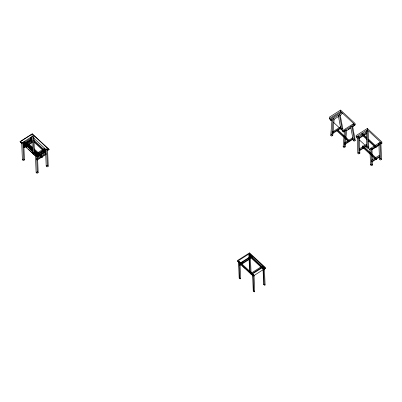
<?xml version="1.0" encoding="UTF-8"?>
<svg xmlns="http://www.w3.org/2000/svg" width="402" height="402" viewBox="0 0 402 402"><rect width="100%" height="100%" fill="white"/><g stroke="black" fill="none" stroke-linecap="round" stroke-linejoin="round"><path stroke-width="0.6" d="M332.766 135.424L331.856 134.585L333.218 118.434L334.127 119.273L332.766 135.424L331.645 136.137L330.74 135.298L332.097 119.148L339.373 114.52L341.303 112.575L341.283 112.108L330.092 119.228L330.112 119.69L331.022 120.53L332.012 120.258M345.444 143.79L345.182 146.896L344.062 147.609L343.157 146.77L343.941 137.449M344.047 136.208L344.514 130.615L351.79 125.992L353.72 124.047L353.705 123.58L342.509 130.7L342.529 131.163L343.439 132.002L344.926 131.595M345.182 146.896L344.278 146.057L344.956 137.981M345.062 136.74L345.635 129.906L346.544 130.745L345.549 142.549M34.547 153.036L38.15 156.368L38.708 156.011L38.899 155.288L38.341 155.644M34.436 150.926L41.642 157.584L41.833 156.865M41.642 157.584L42.2 157.227L42.391 156.509M338.253 115.228L340.811 128.891L341.72 129.73L342.841 129.022L340.283 115.359L342.213 113.414L342.192 112.947M350.67 126.7L353.227 140.363L354.137 141.202L355.257 140.489L352.7 126.831L354.629 124.886L354.609 124.419M21.924 143.484L20.1 141.569L32.24 133.846L49.044 149.368L47.466 150.609M47.481 149.78L49.049 149.599L32.25 134.082L20.11 141.805L22.773 142.429L31.994 136.564L32.24 133.846M23.768 143.489L22.859 142.65L21.738 143.363L22.396 159.785L23.306 160.624L24.427 159.911L23.788 144.097M25.17 142.609L24.256 141.76L23.698 142.117L23.733 143.052L32.743 151.373M31.657 138.127L30.974 137.489L30.411 137.846L30.451 138.78L31.803 140.027M32.929 136.243L31.813 136.956L32.472 153.378L33.381 154.217L34.497 153.504L33.838 137.082L32.929 136.243L33.592 152.665L34.497 153.504M31.738 137.71L23.311 143.072L23.351 144.001L23.803 144.424L31.703 139.399M23.733 143.052L24.296 142.695L24.256 141.76M30.451 138.78L31.009 138.424L30.974 137.489M23.351 144.001L31.778 138.645M25.08 143.841L24.517 144.197L24.974 144.619L25.532 144.263M31.793 139.569L25.638 143.484L26.09 143.906L31.733 140.318M32.401 140.73L23.447 146.423L23.487 147.358L23.939 147.775L32.366 142.419M27.225 144.268L27.788 143.911L27.748 142.981L27.19 143.338L27.225 144.268L32.18 148.846M23.487 147.358L32.436 141.665M22.396 159.785L23.517 159.071L22.859 142.65M32.472 153.378L33.592 152.665M38.044 152.524L42.24 149.851M43.29 149.187L44.341 148.519L44.793 148.936L44.833 149.871L44.27 150.227L43.798 149.338M38.642 153.097L43.255 150.162M43.818 149.805L44.376 149.449L44.341 148.519M37.084 153.609L37.557 154.494L43.712 150.579M39.23 153.664L46.667 148.931L47.577 149.77L48.235 166.192L47.114 166.905L46.21 166.066L45.547 149.644M45.587 150.574L36.632 156.267L37.084 156.69L45.511 151.328M37.426 156.755L39.537 155.413M40.592 154.74L45.346 151.72M47.456 150.373L49.044 149.368M37.436 156.986L45.883 151.614M36.135 172.473L37.255 171.76L36.597 155.338L35.476 156.051L36.135 172.473L37.044 173.312L38.165 172.599L37.627 159.217M46.21 166.066L47.325 165.353L46.667 148.931M352.589 126.519L355.132 124.901L355.077 123.504L340.549 110.083L329.354 117.198L329.414 118.595L332.137 121.113M329.414 118.595L340.605 111.48L340.549 110.083M334.127 119.273L338.66 116.389M340.775 126.685L332.449 131.982L332.489 132.911L332.941 133.333L340.891 128.273M332.489 132.911L340.931 127.54M330.74 135.298L331.856 134.585M340.811 128.891L341.931 128.183L339.373 114.52L340.283 115.359M348.011 129.429L349.539 128.459M346.544 130.745L351.077 127.861M344.534 142.956L347.866 140.836M337.429 130.479L348.941 141.112L348.901 140.177L352.735 137.74M380.885 143.936L381.9 143.288L381.845 141.891L367.317 128.469L356.122 135.585L356.182 136.987L357.544 138.243M356.182 136.987L367.373 129.866L367.317 128.469M359.222 137.172L358.313 136.338L357.192 137.047L357.84 153.122L358.745 153.961L359.865 153.247L359.74 150.157M366.594 137.444L362.509 133.665L361.951 134.022L361.986 134.956L362.443 135.373L363.001 135.017L362.966 134.087L366.599 131.771M367.267 130.64L366.147 131.353L366.79 147.423L367.699 148.263L368.82 147.554L368.172 131.479L367.267 130.64L367.91 146.715L368.82 147.554M361.885 134.77L358.765 136.755L358.815 137.921L359.267 138.338L366.579 133.69M343.157 146.77L344.278 146.057M353.227 140.363L354.348 139.655L351.79 125.992L352.7 126.831M361.986 134.956L362.549 134.6L362.509 133.665M358.815 137.921L366.649 132.936M376.166 158.026L363.001 145.861L362.438 146.217L362.478 147.147L362.931 147.569L363.488 147.212L363.453 146.278L366.569 144.298M367.071 145.881L359.755 150.534L359.303 150.112L359.257 148.951L362.895 146.635M362.478 147.147L363.036 146.79L363.001 145.861M359.303 150.112L366.614 145.464M357.84 153.122L358.956 152.408L358.313 136.338M366.79 147.423L367.91 146.715M374.664 145.765L369.905 148.79L370.554 164.865L371.458 165.704L372.579 164.991L372.428 161.282M381.342 143.645L379.98 142.388L375.222 145.413L375.257 146.343L374.699 146.7L368.343 140.826M375.242 145.876L374.679 146.233L374.699 146.7M371.724 149.76L379.357 144.906M376.131 146.248L376.166 147.182L375.609 147.539L375.151 147.117M371.513 160.272L374.634 158.293M379.347 155.293L375.709 157.604L375.749 158.539L375.192 158.89L363.383 147.986M376.659 159.378L376.096 159.73L375.644 159.313L376.202 158.956L376.659 159.378L376.619 158.443M370.554 164.865L371.669 164.152L371.026 148.082M380.885 143.223L381.533 159.298L380.413 160.011L379.503 159.172L380.624 158.458L379.98 142.388M264.37 268.938L265.415 268.27L265.39 267.571L249.496 252.893L237.466 260.541L237.497 261.24L238.401 262.079M237.497 261.24L249.526 253.592L249.496 252.893M248.918 254.687L249.979 254.009M240.843 263.014L239.024 261.335L238.522 261.657L239.18 278.078L240.089 278.918L240.592 278.596L239.934 262.174M265.079 284.978L264.169 284.139L263.511 267.717L263.003 268.039L263.667 284.46L264.571 285.299L265.079 284.978L264.416 268.556L249.436 254.717L248.928 255.034L249.592 271.456L250.496 272.295L251.004 271.973L250.34 255.556M238.562 262.586L239.064 262.265L240.426 263.526M248.969 255.968L249.471 255.647L264.456 269.491M240.044 263.159L248.908 257.521M249.516 257.662L239.612 263.963L239.652 264.893L240.059 265.27L249.441 259.305M242.17 262.767L243.21 262.104M249.989 257.793L251.551 256.798L251.516 255.868L251.923 256.245L251.964 257.174L250.396 258.169M239.652 264.893L249.557 258.597M239.18 278.078L239.687 277.757L239.024 261.335M249.592 271.456L250.094 271.139L249.436 254.717M250.989 273.27L260.893 266.968M265.139 268.451L262.456 265.973L262.496 266.908L251.024 274.199L251.431 274.581L262.903 267.285L262.868 266.35M263.913 268.878L264.416 268.556M253.908 275.591L263.325 269.601M241.748 263.853L254.009 275.174L254.667 291.596L254.164 291.917L253.255 291.078L253.762 290.757L253.099 274.34M263.667 284.46L264.169 284.139M330.112 119.69L332.097 119.148M342.529 131.163L344.514 130.615M367.373 129.866L381.9 143.288M379.312 143.519L378.86 143.097L379.503 159.172M340.605 111.48L355.132 124.901M341.303 112.575L342.213 113.414M353.72 124.047L354.629 124.886M368.413 139.117L375.674 145.831M362.549 134.6L363.001 135.017M366.634 138.373L363.453 135.439L362.895 135.796L366.981 139.569M368.448 140.052L375.257 146.343M376.166 147.182L375.694 146.298M380.624 158.458L381.533 159.298M359.358 139.921L365.262 145.373M367.986 147.891L370.252 149.986M375.729 158.071L376.187 158.488M363.036 146.79L363.488 147.212M363.946 147.629L375.749 158.539M341.931 128.183L342.841 129.022M354.348 139.655L355.257 140.489M333.499 122.374L342.579 130.761M359.257 148.951L359.71 149.368M337.851 129.972L348.901 140.177M336.871 130.836L348.378 141.469M358.956 152.408L359.865 153.247M371.669 164.152L372.579 164.991M249.526 253.592L265.415 268.27M251.551 256.798L251.964 257.174M262.496 266.908L262.903 267.285M250.33 257.225L263.044 268.968M250.094 271.139L251.004 271.973M241.336 264.365L254.044 276.109M242.944 266.275L245.215 268.37M248.391 271.31L252.476 275.084M240.376 264.265L253.089 276.008M239.687 277.757L240.592 278.596M253.762 290.757L254.667 291.596M33.351 137.811L45.984 149.484M44.376 149.449L44.833 149.871M33.708 140.022L43.793 149.338M44.913 150.373L44.25 149.76L44.27 150.227M31.009 138.424L31.909 139.253M34.165 141.338L45.426 151.74L44.863 152.097L34.054 142.107M46.14 153.418L45.682 152.996L36.728 158.689L37.185 159.112M29.12 144.248L32.326 147.207M34.155 148.901L41.476 155.659M27.788 143.911L32.291 148.072M34.095 149.74L42.2 157.227M26.547 143.876L32.492 149.368M34.326 151.062L38.441 154.865M24.296 142.695L32.401 150.182M34.205 151.85L38.708 156.011M36.542 154.433L36.994 154.85M22.773 142.429L32.698 151.599M34.502 153.268L36.758 155.348M36.436 155.207L35.984 154.79L35.944 153.855M47.325 165.353L48.235 166.192M23.07 144.182L23.522 144.599M20.1 141.569L21.914 143.248M25.547 146.604L26.909 147.861M28.728 149.539L35.537 155.83M23.743 145.157L35.547 156.066M23.517 159.071L24.427 159.911M37.255 171.76L38.165 172.599M375.172 158.428L375.192 158.89M371.935 148.921L372.378 160.046M362.423 134.906L362.443 135.373M362.911 147.102L362.931 147.569M359.247 137.796L359.695 148.921M343.419 131.539L343.439 132.002M331.002 120.067L331.022 120.53M252.622 275.264L253.255 291.078M37.537 154.031L37.557 154.494M37.502 156.177L37.577 158.001M45.722 153.931L36.768 159.624L37.22 160.041L46.175 154.348L45.722 153.931M352.896 138.595L344.454 143.966L344.906 144.383L353.353 139.012L352.896 138.595M378.905 144.263L371.071 149.248L371.523 149.665L379.362 144.68L378.905 144.263M379.398 156.458L371.564 161.438L372.016 161.86L379.85 156.875L379.398 156.458"/></g></svg>
